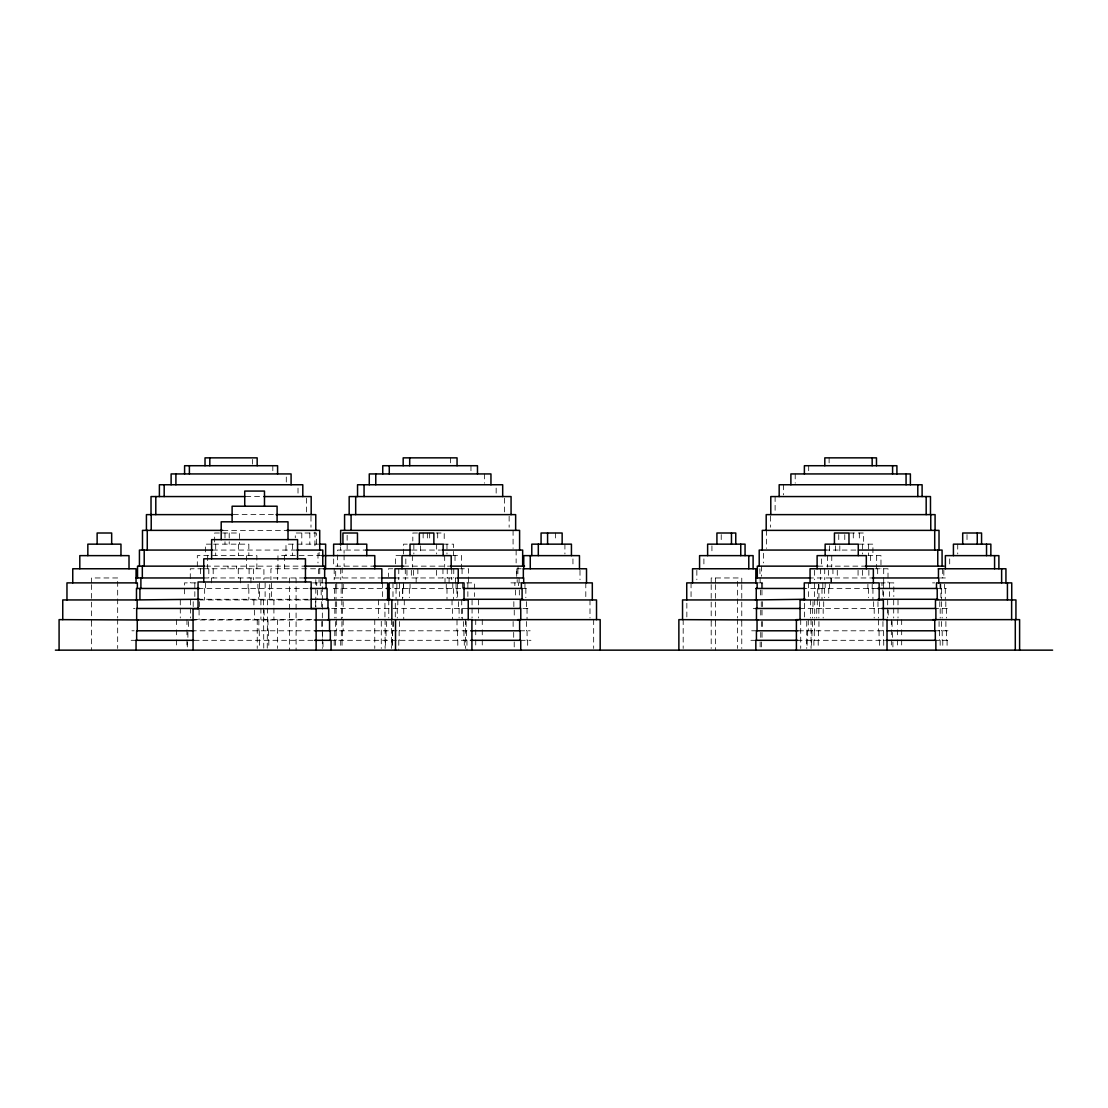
<?xml version="1.0" encoding="UTF-8"?>
<svg xmlns="http://www.w3.org/2000/svg" width="1108" height="1108" viewBox="0 0 1108 1108"><rect width="100%" height="100%" fill="white"/><g stroke="black" fill="none" stroke-linecap="round" stroke-linejoin="round"><path stroke-width="0.75" stroke-dasharray="5 3.75" d="M245.796 496.564L262.485 496.564M233.373 514.624L274.867 514.624M222.902 530.372L286.099 530.372M219.384 533.003L214.661 533.003L214.661 544.153M222.625 533.003L239.55 533.003L239.55 544.153M417.536 533.003L412.813 533.003L412.813 540.967M436.053 533.003L444.211 533.003L444.211 540.967M849.504 533.003L863.644 533.003L863.644 544.153M211.337 544.153L205.368 544.153L205.368 555.634M213.567 544.153L248.829 544.153L248.829 555.634M319.672 544.153L285.989 544.153L285.989 555.634M407.259 544.153L403.52 544.153L403.52 554M443.242 544.153L453.504 544.153L453.504 555.634M858.963 544.153L872.924 544.153L872.924 555.634M212.473 550.067L295.614 550.067M368.105 550.067L337.58 550.067L337.58 553.28M411.982 550.067L440.555 550.067M824.615 550.067L858.88 550.067M321.611 555.634L277.956 555.634L277.956 568.764M401.027 555.634L395.473 555.634L395.473 563.847M452.535 555.634L461.537 555.634L461.537 568.764M867.799 555.634L880.971 555.634L880.971 568.764M205.576 566.146L305.947 566.146M335.682 566.146L375.169 566.146M403.728 566.146L449.502 566.146M817.815 566.146L865.085 566.146M202.875 568.764L190.285 568.764L190.285 582.877M203.36 568.764L263.912 568.764L263.912 579.747M324.298 568.764L270.906 568.764L270.906 579.747M392.883 568.764L388.437 568.764L388.437 576.603M459.335 568.764L468.587 568.764L468.587 582.877M516.702 576.423L516.702 568.764L521.148 568.764M759.853 568.764L760.199 582.877M874.794 568.764L888.007 568.764L888.007 582.877M117.67 577.961L91.41 577.961L91.41 583.113M203.221 577.961L306.182 577.961M334.256 577.961L380.196 577.961M394.365 577.961L457.133 577.961M808.466 577.961L871.885 577.961M940.387 577.961L945.401 577.961M196.033 582.877L184.482 582.877L184.482 596.533M312.498 582.877L327.04 582.877M466.731 582.877L474.376 582.877L474.376 596.533M510.899 582.877L522.713 582.877M757.415 582.877L765.947 582.877M880.237 582.877L893.81 582.877L893.81 596.533M932.534 582.877L934.736 582.877M198.11 588.459L309.672 588.459M333.286 588.459L466.316 588.459M521.383 588.459L526.951 588.459M801.97 588.459L877.12 588.459M936.26 588.459L946.37 588.459M197.806 599.289L311.985 599.289M199.606 599.94L309.561 599.94M133.5 608.472L135.01 608.472M331.652 608.472L468.642 608.472M522.921 608.472L528.571 608.472M753.274 608.472L755.49 608.472M799.38 608.472L881.234 608.472M933.559 608.472L948.005 608.472M193.069 619.635L315.642 619.635M191.324 619.968L315.281 619.968M131.88 630.798L134.165 630.798M191.324 630.798L315.974 630.798M330.793 630.798L473.061 630.798M519.638 630.798L530.192 630.798M751.653 630.798L756.722 630.798M798.466 630.798L885.5 630.798M934.224 630.798L949.625 630.798M131.132 640.313L136.049 640.313M194.122 640.313L316.653 640.313M330.032 640.313L473.462 640.313M520.206 640.313L530.954 640.313M750.905 640.313L756.016 640.313M797.067 640.313L885.306 640.313M933.864 640.313L950.373 640.313M967.021 534.596L967.021 540.967M957.727 544.153L957.727 554M949.695 558.917L949.695 567.13M947.091 640.313L947.091 648.512M946.467 608.472L946.467 618.042M946.495 630.798L946.495 640.313M945.886 621.505L945.886 630.798M945.817 601.644L945.817 608.472M945.29 588.459L945.29 599.289M944.39 584.276L944.39 588.459M943.85 570.301L943.85 577.961M942.645 568.764L942.756 577.961M942.783 640.313L942.783 648.512M942.188 630.798L942.188 640.313M942.16 608.472L942.16 618.042M941.523 588.459L941.523 599.289M941.495 601.644L941.495 608.472M941.565 621.505L941.565 630.798M940.817 584.276L940.969 597.738M940.193 608.472L940.193 618.042M940.166 640.313L940.166 648.512M940.083 582.877L940.083 588.459M939.792 601.644L939.792 608.472M939.626 630.798L939.626 640.313M939.072 621.505L939.072 630.798M901.677 619.635L901.677 628.111M901.677 629.801L901.677 638.291M901.677 639.981L901.677 648.457M898.006 599.94L898.006 606.505M898.006 608.154L898.006 617.987M897.369 619.635L897.369 628.111M897.369 629.801L897.369 638.291M897.369 639.981L897.369 648.457M893.699 599.94L893.699 606.505M893.699 608.154L893.699 617.987M892.896 641.947L892.896 648.512M892.494 632.377L892.494 638.72M892.092 621.505L892.092 629.247M891.344 619.635L891.344 628.111M891.344 629.801L891.344 638.291M891.344 639.981L891.344 648.457M889.489 582.877L889.489 596.533M888.228 610.065L888.228 618.042M887.674 599.94L887.674 606.769M887.674 608.154L887.674 617.987M883.699 568.764L883.699 582.877M883.727 640.313L883.727 648.512M883.464 582.877L883.464 596.533M883.367 630.798L883.367 640.313M882.951 621.505L882.951 630.798M882.854 590.01L882.854 599.289M881.982 582.877L881.982 585.675M879.406 640.313L879.406 648.512M879.06 630.798L879.06 640.313M878.505 608.472L878.505 618.042M878.63 619.968L878.63 630.798M877.979 601.644L877.979 608.472M877.675 568.764L877.675 576.603M876.65 555.634L876.65 568.764M874.198 608.472L874.198 618.042M873.658 601.644L873.658 608.472M872.938 588.459L872.938 599.289M872.204 584.276L872.204 588.459M870.625 555.634L870.625 563.847M868.866 570.301L868.866 577.961M868.617 544.153L868.617 555.634M868.617 588.459L868.617 597.738M867.896 584.276L867.896 588.459M862.592 544.153L862.592 554M862.384 570.301L862.384 577.961M859.323 533.003L859.323 540.967M858.063 570.301L858.063 577.961M853.298 533.003L853.298 540.967M844.781 534.596L844.781 540.967M839.809 545.801L839.809 554M838.756 534.596L838.756 540.967M837.288 570.301L837.288 577.961M835.487 545.801L835.487 554M832.911 568.764L832.967 577.961M831.762 555.634L831.762 567.13M831.263 577.961L831.263 582.877M830.958 577.961L830.958 582.877M829.463 545.801L829.463 554M829.476 584.276L829.476 588.459M829.116 457.853L829.116 464.141M828.742 588.459L828.742 597.738M828.604 570.301L828.604 577.961M827.454 555.634L827.454 567.13M825.155 582.877L825.155 588.459M824.712 568.764L824.712 579.747M824.435 588.459L824.435 597.738M823.701 601.644L823.701 608.472M823.175 608.472L823.175 618.042M822.815 582.877L822.815 588.459M821.998 588.459L821.998 599.289M821.43 558.917L821.43 567.13M820.405 568.764L820.405 579.747M819.394 601.644L819.394 608.472M818.923 584.581L818.923 598.237M818.937 621.505L818.937 630.798M818.854 608.472L818.854 618.042M818.493 584.276L818.493 588.459M818.563 630.798L818.563 640.313M818.216 640.313L818.216 648.512M817.676 588.459L817.676 599.289M817.288 599.94L817.288 608.472M816.735 608.472L816.735 618.042M814.602 582.877L814.602 598.237M814.712 599.94L814.712 617.987M814.615 619.968L814.615 630.798M814.38 570.329L814.38 579.747M814.255 630.798L814.255 640.313M813.895 640.313L813.895 648.512M812.967 601.644L812.967 608.472M812.58 621.505L812.58 630.798M812.413 608.472L812.413 618.042M811.984 630.798L811.984 640.313M811.402 640.313L811.402 648.512M811.056 619.635L811.056 648.457M810.405 599.94L810.405 617.987M808.688 465.72L808.688 472.285M808.577 582.877L808.577 598.237M808.258 619.968L808.258 630.798M807.663 630.798L807.663 640.313M807.081 640.313L807.081 648.512M806.735 621.325L806.735 648.457M804.38 603.223L804.38 617.987M800.71 619.635L800.71 648.457M795.212 473.933L795.212 483.213M783.481 484.75L783.481 494.888M775.115 496.564L775.115 512.976M770.517 516.189L770.517 527.228M766.584 530.372L766.584 548.418M763.523 553.28L763.523 562.919M762.664 582.877L762.664 588.459M762.609 601.644L762.609 606.769M762.595 621.505L762.595 629.247M761.958 590.01L761.958 596.187M762.013 610.065L762.013 618.042M762.041 632.377L762.041 638.72M761.625 566.146L761.625 576.271M761.459 582.877L761.459 588.459M761.501 641.947L761.501 648.512M761.265 601.644L761.265 606.769M761.362 621.505L761.362 629.247M760.767 610.065L760.767 618.042M760.753 632.377L760.753 638.72M760.573 590.01L760.573 596.187M760.157 641.947L760.157 648.512M741.764 583.113L741.764 577.961L711.197 577.961L711.197 583.113M741.764 584.581L741.764 620.937M741.764 621.325L741.764 648.457M737.443 581.395L737.443 617.987M737.443 619.206L737.443 648.457M721.225 534.596L721.225 540.967M715.505 577.961L715.505 583.113M715.505 584.581L715.505 620.937M715.505 621.325L715.505 650.147M711.932 545.801L711.932 554M711.197 584.581L711.197 620.937M711.197 621.325L711.197 648.457M703.899 558.917L703.899 567.13M696.849 570.329L696.849 579.747M691.06 582.877L691.06 598.237M686.849 603.223L686.849 617.987M683.179 619.635L683.179 648.457M593.666 619.635L593.666 648.457M589.996 599.94L589.996 617.987M585.8 582.877L585.8 598.237M579.996 570.329L579.996 579.747M572.947 558.917L572.947 567.13M564.914 544.153L564.914 554M555.62 533.003L555.62 540.967M527.671 640.313L527.671 648.512M527.048 608.472L527.048 619.635M527.076 630.798L527.076 640.313M526.452 621.505L526.452 630.798M526.383 601.644L526.383 608.472M525.857 588.459L525.857 597.738M524.97 582.877L524.97 588.459M519.333 590.01L519.333 596.187M519.084 577.961L519.084 582.877M518.447 582.877L518.447 585.675M518.032 566.146L518.032 568.764M517.907 568.764L517.907 577.961M517.187 579.595L517.187 582.877M516.813 568.764L516.813 577.961M516.134 550.067L516.134 562.919M515.58 590.01L515.58 596.187M514.86 582.877L514.86 585.675M514.25 610.065L514.25 618.042M514.223 641.947L514.223 648.512M513.849 601.644L513.849 606.769M513.683 632.377L513.683 638.72M513.073 530.372L513.073 548.418M513.129 621.505L513.129 629.247M509.14 516.189L509.14 527.228M504.542 498.212L504.542 512.976M496.162 488.129L496.162 494.888M484.445 473.933L484.445 483.213M482.257 619.635L482.257 628.111M482.257 629.801L482.257 638.291M482.257 639.981L482.257 648.457M478.587 599.94L478.587 606.505M478.587 608.154L478.587 617.987M475.734 619.635L475.734 628.111M475.734 629.801L475.734 638.291M475.734 639.981L475.734 648.457M472.063 599.94L472.063 606.505M472.063 608.154L472.063 617.987M470.969 465.72L470.969 472.285M467.867 582.877L467.867 596.533M466.953 640.313L466.953 650.147M466.551 630.798L466.551 640.313M466.149 621.505L466.149 630.798M465.402 619.635L465.402 648.457M464.294 640.313L464.294 648.512M463.947 630.798L463.947 640.313M463.518 621.505L463.518 630.798M462.548 582.877L462.548 588.459M462.285 608.472L462.285 619.635M462.064 568.764L462.064 576.603M461.731 599.94L461.731 617.987M459.086 608.472L459.086 618.042M458.546 601.644L458.546 608.472M457.784 640.313L457.784 648.512M457.521 582.877L457.521 598.237M457.424 630.798L457.424 640.313M457.008 619.968L457.008 630.798M456.911 588.459L456.911 597.738M456.039 582.877L456.039 588.459M455.596 577.961L455.596 582.877M455.028 555.634L455.028 563.847M453.754 568.764L453.754 577.961M453.504 588.459L453.504 599.289M452.784 582.877L452.784 588.459M452.563 608.472L452.563 619.635M452.036 599.94L452.036 608.472M451.732 568.764L451.732 579.747M450.541 457.853L450.541 464.141M449.086 577.961L449.086 582.877M447.244 568.764L447.244 577.961M446.981 544.153L446.981 554M446.995 588.459L446.995 599.289M446.261 584.276L446.261 588.459M445.014 577.961L445.014 582.877M444.682 555.634L444.682 567.13M442.951 568.764L442.951 577.961M437.688 533.003L437.688 540.967M436.649 544.153L436.649 554M436.427 570.301L436.427 577.961M429.669 533.003L429.669 540.967M427.356 533.003L427.356 540.967M423.145 533.003L423.145 540.967M420.375 545.801L420.375 554M417.854 568.764L417.854 577.961M416.151 577.961L416.151 582.877M413.852 544.153L413.852 554M413.492 570.301L413.492 577.961M412.342 555.634L412.342 567.13M411.345 570.301L411.345 577.961M410.043 584.276L410.043 588.459M409.323 588.459L409.323 597.738M406.968 570.301L406.968 577.961M405.819 558.917L405.819 567.13M405.293 568.764L405.293 579.747M404.281 599.94L404.281 608.472M403.741 608.472L403.741 619.635M403.534 584.276L403.534 588.459M403.395 582.877L403.395 588.459M402.8 588.459L402.8 597.738M402.564 588.459L402.564 599.289M399.489 582.877L399.489 598.237M399.503 621.505L399.503 630.798M399.143 630.798L399.143 640.313M398.769 568.764L398.769 579.747M398.783 640.313L398.783 650.147M397.855 599.94L397.758 608.472M397.232 608.472L397.301 618.042M396.872 582.877L396.872 588.459M396.055 588.459L396.055 599.289M395.293 603.223L395.293 617.987M393.146 621.505L393.146 630.798M392.98 582.877L392.98 598.237M392.98 621.505L392.98 630.798M392.62 630.798L392.62 640.313M392.551 630.798L392.551 640.313M392.274 640.313L392.274 648.512M391.969 640.313L391.969 648.512M391.623 619.635L391.623 648.457M388.769 599.94L388.769 617.987M386.637 621.505L386.637 630.798M386.041 630.798L386.041 640.313M385.459 640.313L385.459 648.512M384.947 603.223L384.947 617.987M385.099 619.635L385.099 648.457M382.634 582.877L382.634 598.237M381.277 621.325L381.277 648.457M378.437 599.94L378.437 617.987M374.767 619.635L374.767 648.457M347.15 535.289L347.15 550.067M344.089 550.067L344.089 553.28M344.089 554.886L344.089 566.146M343.245 584.276L343.245 588.459M343.175 601.644L343.175 608.472M343.161 619.968L343.161 630.798M342.524 588.459L342.524 597.738M342.58 608.472L342.58 618.042M342.607 630.798L342.607 640.313M342.192 567.836L342.192 577.961M342.026 582.877L342.026 588.459M342.067 640.313L342.067 648.512M341.832 599.94L341.832 608.472M341.929 621.505L341.929 630.798M341.347 608.472L341.347 619.635M341.319 630.798L341.319 640.313M341.139 588.459L341.139 597.738M340.627 546.784L340.627 550.067M340.724 568.764L340.724 579.747M340.724 640.313L340.724 648.512M337.58 554.886L337.58 566.146M336.721 582.877L336.721 588.459M336.652 601.644L336.652 608.472M336.652 619.968L336.652 630.798M336.056 608.472L336.056 618.042M336.098 630.798L336.098 640.313M336.015 588.459L336.015 599.289M335.682 571.202L335.682 577.961M335.558 640.313L335.558 648.512M335.516 584.276L335.516 588.459M335.419 621.505L335.419 630.798M335.322 601.644L335.322 608.472M334.824 608.472L334.824 618.042M334.81 630.798L334.81 640.313M334.63 588.459L334.63 599.289M334.201 568.764L334.201 579.747M334.201 640.313L334.201 648.512M333.674 558.917L333.674 567.13M322.996 641.947L322.996 648.512M322.4 632.377L322.4 638.72M322.331 577.961L322.331 620.937M322.331 621.325L322.331 648.457M321.722 601.644L321.722 606.769M321.791 621.505L321.791 629.247M321.182 590.01L321.182 596.187M320.932 579.595L320.932 582.877M320.295 582.877L320.295 585.675M319.755 568.764L319.755 576.423M319.118 552.366L319.118 555.634M319.035 579.595L319.035 582.877M318.661 568.764L318.55 576.423M317.982 553.28L317.982 562.919M317.428 590.01L317.428 599.289M316.708 582.877L316.708 585.675M316.348 544.153L316.348 533.003L295.282 533.003L295.282 537.782M315.822 579.595L315.822 607.184M315.697 601.644L315.697 606.769M314.921 532.006L314.921 548.418M310.988 516.189L310.988 527.228M309.825 533.003L309.825 544.153M306.39 498.212L306.39 512.976M301.805 533.003L301.805 544.153M298.01 488.129L298.01 494.888M296.085 577.961L296.085 650.147M292.512 544.153L292.512 555.634M289.562 577.961L289.562 650.147M286.293 477.022L286.293 483.213M284.465 555.634L284.465 568.764M277.429 568.764L277.429 579.747M277.582 619.635L277.582 648.457M273.911 599.94L273.911 606.505M273.911 608.154L273.911 619.635M272.817 465.72L272.817 472.285M271.626 582.877L271.626 599.94M269.715 584.581L269.715 599.94M268.801 640.313L268.801 648.512M268.399 630.798L268.399 640.313M267.998 619.968L267.998 630.798M267.43 599.94L267.43 606.505M267.43 608.154L267.25 648.457M265.117 582.877L265.117 599.94M264.133 610.065L264.133 619.635M263.579 599.94L263.579 606.769M263.579 608.154L263.759 648.457M260.906 599.94L260.906 606.505M260.906 608.154L260.906 619.635M259.632 640.313L259.632 648.512M259.369 582.877L259.577 599.94M259.272 630.798L259.272 640.313M258.76 588.459L258.76 599.289M258.856 619.968L258.856 630.798M257.887 584.276L257.887 588.459M257.236 619.635L257.236 648.457M256.876 568.764L256.876 555.634L197.321 555.634L197.321 568.764M254.411 610.065L254.411 619.635M253.884 599.94L253.884 606.769M253.58 568.764L253.58 579.747M252.389 459.418L252.389 464.141M250.934 577.961L250.934 582.877M249.092 568.764L249.092 577.961M248.843 588.459L248.843 599.289M248.109 584.276L248.109 588.459M246.53 555.634L246.53 568.764M240.339 577.961L240.339 582.877M238.497 544.153L238.497 555.634M238.275 568.764L238.275 577.961M236.461 566.146L236.461 568.764M229.204 533.003L229.204 544.153M228.054 566.146L228.054 568.764M224.993 533.003L224.993 544.153M215.7 544.153L215.7 555.634M213.193 568.764L213.193 577.961M211.476 577.961L211.476 582.877M208.816 568.764L208.816 577.961M207.667 555.634L207.667 568.764M205.382 582.877L205.382 588.459M204.648 588.459L204.648 599.289M200.617 568.764L200.617 576.603M199.606 601.644L199.606 606.769M199.08 610.065L199.08 619.635M194.828 582.877L194.828 596.533M193.194 601.644L193.194 606.769M190.618 599.94L190.618 606.505M190.618 608.154L190.618 617.987M188.485 621.505L188.485 629.247M187.889 632.377L187.889 638.72M187.307 641.947L187.307 650.147M186.961 619.635L186.961 628.111M186.961 629.801L186.961 638.291M186.961 639.981L186.961 648.457M180.285 599.94L180.285 606.505M180.285 608.154L180.285 617.987M176.615 619.635L176.615 628.111M176.615 629.801L176.615 638.291M176.615 639.981L176.615 648.457M117.67 581.395L117.67 617.987M117.67 619.206L117.67 648.457M91.41 584.581L91.41 620.937M91.41 621.325L91.41 650.147"/><path stroke-width="1.5" d="M245.062 496.564L151.02 496.564L151.02 514.624M263.912 496.564L311.182 496.564L311.182 514.624M232.652 514.624L146.422 514.624L146.422 530.372M276.072 514.624L315.78 514.624L315.78 530.372M222.819 530.372L142.489 530.372L142.489 550.067M286.737 530.372L319.713 530.372L319.713 550.067M319.672 544.153L325.641 544.153L325.6 568.764M212.473 550.067L139.428 550.067L139.428 566.146M296.805 550.067L322.774 550.067L322.774 566.146M365.792 550.067L410.722 550.067M442.064 550.067L522.657 550.067L522.657 566.146M825.834 550.067L759.202 550.067L759.202 566.146M858.492 550.067L942.077 550.067L942.077 566.146M321.902 555.634L374.795 555.634L374.795 568.764M204.301 566.146L137.53 566.146L137.53 577.961M304.492 566.146L324.658 566.146L324.658 577.961M373.742 566.146L403.561 566.146M450.402 566.146L524.541 566.146M817.69 566.146L757.304 566.146L757.304 577.961M865.514 566.146L943.974 566.146M323.397 568.764L381.844 568.764L381.844 582.877M523.225 568.764L586.52 568.764L586.52 582.877M757.415 568.764L692.542 568.764L692.542 582.877M938.337 568.764L1005.939 568.764L1005.939 582.877M136.104 577.961L203.678 577.961M304.492 577.961L326.084 577.961L326.084 588.459M381.415 577.961L395.348 577.961M457.59 577.961L523.696 577.961L523.696 582.877M755.891 577.961L810.46 577.961M872.342 577.961L938.808 577.961L938.808 582.877M325.71 582.877L387.648 582.877L387.648 599.94M199.523 588.459L136.478 588.459L136.478 599.289M310.42 588.459L327.068 588.459L327.068 599.289M386.415 588.459L389.753 588.459M463.172 588.459L522.103 588.459L522.103 599.289M755.891 588.459L804.865 588.459M877.688 588.459L937.216 588.459L937.216 599.289M199.523 599.289L135.647 599.94M311.223 599.289L327.982 599.289L327.982 608.472M386.969 599.289L390.279 599.289M463.172 599.289L522.921 599.289M805.391 599.289L755.421 599.94M877.91 599.289L938.033 599.289M326.237 599.94L468.241 599.94L468.241 619.635M199.191 608.472L136.672 608.472L136.672 619.635M311.985 608.472L328.702 608.472L328.702 619.968M468.324 608.472L520.774 608.472L520.774 619.635M755.49 608.472L800.239 608.472M881.802 608.472L935.886 608.472L935.886 619.635M327.913 619.635L471.911 619.635L471.911 650.147M517.782 619.635L600.176 619.635L600.176 650.147M932.894 619.635L1019.609 619.635L1019.609 650.147M193.789 619.968L137.267 619.968L137.267 630.798M314.894 619.968L329.547 619.968L329.547 630.798M472.091 619.968L519.638 619.968L519.638 630.798M798.009 619.968L757.041 619.968L757.041 630.798M887.203 619.968L934.75 619.968L934.75 630.798M193.734 630.798L136.658 630.798L136.658 640.313M314.894 630.798L330.322 630.798L330.322 640.313M470.761 630.798L520.206 630.798L520.206 640.313M798.009 630.798L756.432 630.798L756.432 640.313M887.217 630.798L935.318 630.798L935.318 640.313M135.91 640.313L193.734 640.313M314.547 640.313L331.07 640.313L331.07 650.147M470.761 640.313L520.746 640.313L520.746 650.147M797.538 640.313L755.836 640.313L755.836 650.147M886.206 640.313L935.858 640.313L935.858 650.147M55.4 650.147L1052.6 650.147M1015.939 619.635L1015.939 599.94L935.471 599.94L935.471 608.472M1015.288 619.635L1015.288 650.147M1011.742 599.94L1011.742 582.877L936.495 582.877L936.495 588.459M1011.632 599.94L1011.632 619.635M1007.421 582.877L1007.421 599.94M1001.632 568.764L1001.632 582.877M998.89 568.764L998.89 555.634L945.373 555.634L945.373 568.764M994.582 555.634L994.582 568.764M990.857 555.634L990.857 544.153L953.42 544.153L953.42 555.634M986.535 544.153L986.535 555.634M981.563 544.153L981.563 533.003L962.7 533.003L962.7 544.153M977.256 533.003L977.256 544.153M939.016 550.067L939.016 530.372L762.262 530.372L762.262 550.067M938.448 568.764L938.448 577.961M937.77 550.067L937.77 566.146M935.083 530.372L935.083 514.624L766.196 514.624L766.196 530.372M934.709 530.372L934.709 550.067M930.762 514.624L930.762 530.372M930.485 514.624L930.485 496.564L770.794 496.564L770.794 514.624M926.177 496.564L926.177 514.624M922.105 496.564L922.105 484.75L779.173 484.75L779.173 496.564M917.798 484.75L917.798 496.564M910.388 484.75L910.388 473.933L790.89 473.933L790.89 484.75M906.067 473.933L906.067 484.75M896.912 473.933L896.912 465.72L804.38 465.72L804.38 473.933M892.591 465.72L892.591 473.933M887.023 650.147L887.023 619.635L796.389 619.635L796.389 650.147M883.353 619.635L883.353 599.94L800.059 599.94L800.059 619.635M879.156 599.94L879.156 582.877L804.27 582.877L804.27 599.94M876.483 465.72L876.483 457.853L824.809 457.853L824.809 465.72M873.353 582.877L873.353 568.764L810.059 568.764L810.059 582.877M872.162 457.853L872.162 465.72M866.317 568.764L866.317 555.634L817.108 555.634L817.108 568.764M858.271 555.634L858.271 544.153L825.141 544.153L825.141 555.634M848.977 544.153L848.977 533.003L834.435 533.003L834.435 544.153M757.734 619.968L678.872 619.635L678.872 650.147M757.138 588.459L757.138 582.877L686.738 582.877L686.738 599.94M756.944 608.472L756.944 599.94L682.542 599.94L682.542 619.635M756.459 608.472L756.459 619.635M756.252 588.459L756.252 599.289M755.836 568.764L755.836 582.877M753.108 568.764L753.108 555.634L699.577 555.634L699.577 568.764M748.786 555.634L748.786 568.764M745.061 555.634L745.061 544.153L707.624 544.153L707.624 555.634M740.753 544.153L740.753 555.634M735.767 544.153L735.767 533.003L716.918 533.003L716.918 544.153M731.46 533.003L731.46 544.153M596.519 619.635L596.519 599.94L520.358 599.94L520.358 608.472M592.309 599.94L592.309 582.877L521.383 582.877L521.383 588.459M579.47 568.764L579.47 555.634L523.752 555.634L523.752 568.764M571.437 555.634L571.437 544.153L531.785 544.153L531.785 555.634M562.144 544.153L562.144 533.003L541.078 533.003L541.078 544.153M547.587 533.003L547.587 544.153M538.308 544.153L538.308 555.634M530.261 555.634L530.261 568.764M523.336 568.764L523.336 577.961M519.597 550.067L519.597 530.372L340.627 530.372L340.627 545.136M515.649 530.372L515.649 514.624L344.574 514.624L344.574 530.372M511.065 514.624L511.065 496.564L349.172 496.564L349.172 514.624M502.686 496.564L502.686 484.75L357.538 484.75L357.538 496.564M490.955 484.75L490.955 473.933L369.269 473.933L369.269 484.75M477.479 473.933L477.479 465.72L382.745 465.72L382.745 473.933M464.044 599.94L464.044 582.877L389.157 582.877L389.157 599.94M458.241 582.877L458.241 568.764L394.947 568.764L394.947 582.877M457.05 465.72L457.05 457.853L403.174 457.853L403.174 465.72M451.205 568.764L451.205 555.634L401.996 555.634L401.996 568.764M443.158 555.634L443.158 544.153L410.029 544.153L410.029 555.634M433.865 544.153L433.865 533.003L419.323 533.003L419.323 544.153M409.697 457.853L409.697 465.72M395.514 619.635L395.514 650.147M391.844 599.94L391.844 619.635M389.268 465.72L389.268 473.933M375.778 473.933L375.778 484.75M366.762 555.634L366.762 544.153L333.633 544.153L333.633 555.634M364.061 484.75L364.061 496.564M357.469 544.153L357.469 533.003L342.926 533.003L342.926 544.153M355.682 496.564L355.682 514.624M351.084 514.624L351.084 530.372M316.126 650.147L316.126 608.707L193.069 608.707L193.069 650.147M311.154 608.707L311.154 581.977L198.055 581.977L198.055 608.707M305.448 581.977L305.448 558.806L203.761 558.806L203.761 581.977M302.803 496.564L302.803 484.75L159.386 484.75L159.386 496.564M297.567 558.806L297.567 539.638L211.628 539.638L211.628 558.806M291.085 484.75L291.085 473.933L171.117 473.933L171.117 484.75M288.011 539.638L288.011 521.813L221.198 521.813L221.198 539.638M277.596 473.933L277.596 465.72L184.593 465.72L184.593 473.933M277.097 521.813L277.097 506.218L232.112 506.218L232.112 521.813M264.48 506.218L264.48 491.066L244.729 491.066L244.729 506.218M257.167 465.72L257.167 457.853L205.022 457.853L205.022 465.72M209.814 457.853L209.814 465.72M189.385 465.72L189.385 473.933M175.909 473.933L175.909 484.75M164.178 484.75L164.178 496.564M155.799 496.564L155.799 514.624M151.214 514.624L151.214 530.372M147.267 530.372L147.267 550.067M144.206 550.067L144.206 566.146M142.323 566.146L142.323 577.961M140.896 577.961L140.896 588.459M139.913 588.459L139.913 599.289M137.946 619.968L59.084 619.635L59.084 650.147M137.364 588.459L137.364 582.877L66.965 582.877L66.965 599.94M137.17 608.472L137.17 599.94L62.754 599.94L62.754 619.635M136.049 582.877L136.049 568.764L72.754 568.764L72.754 582.877M136.049 640.313L136.049 650.147M129.013 568.764L129.013 555.634L79.804 555.634L79.804 568.764M120.966 555.634L120.966 544.153L87.837 544.153L87.837 555.634M111.673 544.153L111.673 533.003L97.13 533.003L97.13 544.153"/></g></svg>
